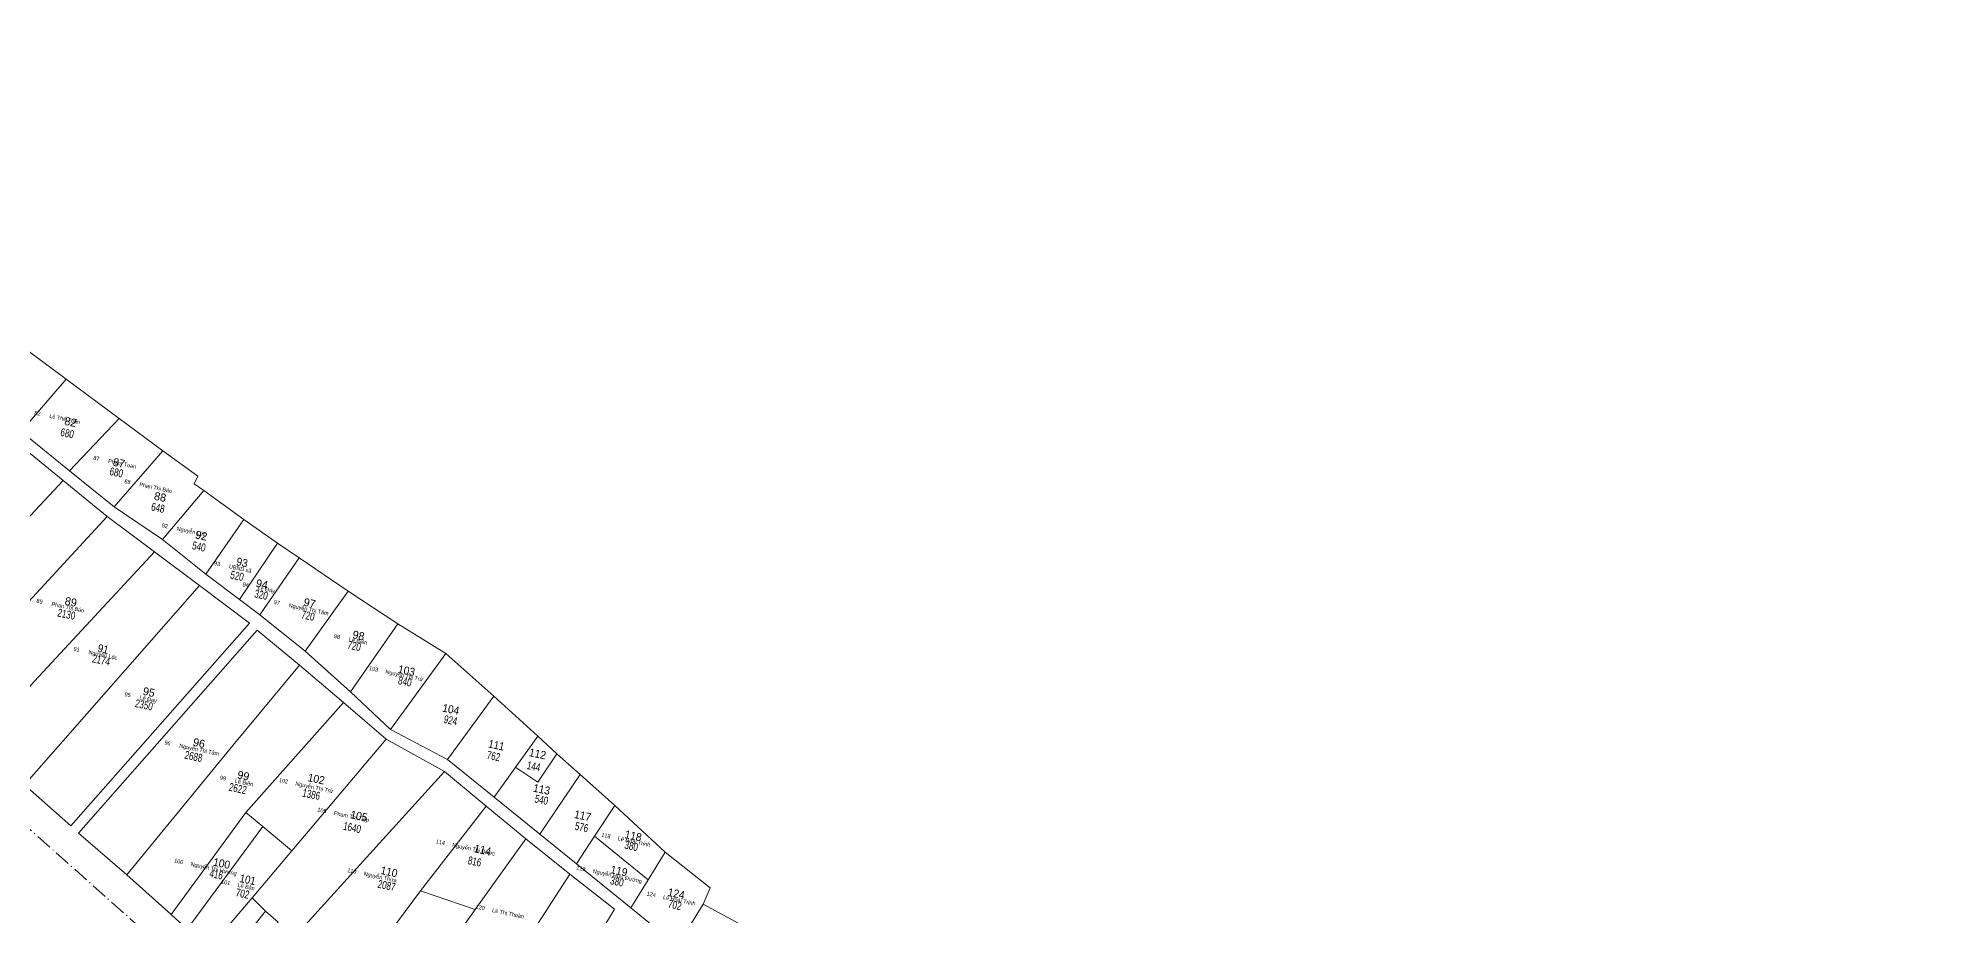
# Model space of a CAD drawing. Header units: metres. Extents: x 550827 to 552316, y 1839819 to 1841297.
# Drawn here: x 551512 to 552220, y 1840460 to 1840789 of the extents above; entities that cross this region are included whole.
import ezdxf
from ezdxf.enums import TextEntityAlignment as Align

# ---------------------------------------------------------------- set-up
doc = ezdxf.new("R2010")
doc.units = ezdxf.units.M
doc.header["$LTSCALE"] = 1.2
doc.linetypes.add('DOT_DASHED', pattern=[7.7, 5, -1.2, 0.3, -1.2])
for name, color, linetype, lineweight in [('10', 7, 'Continuous', 13), ('13', 7, 'Continuous', 13), ('22', 7, 'DOT_DASHED', 13)]:
    doc.layers.add(name, color=color, linetype=linetype, lineweight=lineweight)
doc.layers.add('2', color=7, linetype='Continuous')
doc.layers.add('48', color=7, linetype='Continuous')

msp = doc.modelspace()

# ---------------------------------------------------------------- linework, layer by layer
at = {"layer": '10'}
for p, q in [((551504.97, 1840674.44), (551522.9, 1840661.1)), ((551522.9, 1840661.1), (551542.76, 1840646.39)), ((551542.76, 1840646.39), (551559.18, 1840634.23)), ((551503.92, 1840637.69), (551521.78, 1840623.18)), ((551559.18, 1840634.23), (551540.97, 1840613.29)), ((551572.34, 1840624.77), (551559.18, 1840634.23)), ((551521.78, 1840623.18), (551457, 1840553.69)), ((551521.78, 1840623.18), (551538.3, 1840609.66)), ((551574.47, 1840619.43), (551559.04, 1840601.09)), ((551574.47, 1840619.43), (551589.56, 1840608.53)), ((551540.97, 1840613.29), (551559.04, 1840601.09)), ((551589.56, 1840608.53), (551575.26, 1840588.03)), ((551589.56, 1840608.53), (551602.1, 1840599.72)), ((551559.04, 1840601.09), (551575.26, 1840588.03)), ((551555.98, 1840596.4), (551572.92, 1840583.84)), ((551602.1, 1840599.72), (551587.87, 1840578.58)), ((551610.22, 1840594.15), (551595.47, 1840572.8)), ((551602.1, 1840599.72), (551610.22, 1840594.15)), ((551610.22, 1840594.15), (551628.67, 1840581.76)), ((551575.26, 1840588.03), (551587.87, 1840578.58)), ((551572.92, 1840583.84), (551507.35, 1840509.18)), ((551572.92, 1840583.84), (551591.69, 1840569.68)), ((551628.67, 1840581.76), (551612.46, 1840559.23)), ((551628.67, 1840581.76), (551647.3, 1840569.53)), ((551587.87, 1840578.58), (551595.47, 1840572.8)), ((551595.47, 1840572.8), (551612.46, 1840559.23)), ((551594.58, 1840567.15), (551527.59, 1840491.12)), ((551594.58, 1840567.15), (551610.4, 1840554.02)), ((551647.3, 1840569.53), (551629.51, 1840544.05)), ((551647.3, 1840569.53), (551665.19, 1840558.42)), ((551612.46, 1840559.23), (551629.51, 1840544.05)), ((551610.4, 1840554.02), (551626.89, 1840540.06)), ((551665.19, 1840558.42), (551683.21, 1840542.37)), ((551626.89, 1840540.06), (551590.29, 1840498.84)), ((551626.89, 1840540.06), (551642.82, 1840526.3)), ((551629.51, 1840544.05), (551644.55, 1840529.95)), ((551683.21, 1840542.37), (551699.7, 1840527.36)), ((551642.82, 1840526.3), (551607.47, 1840484.49)), ((551664.78, 1840514.14), (551642.82, 1840526.3)), ((551664.78, 1840514.14), (551608.72, 1840452.48)), ((551664.78, 1840514.14), (551680.41, 1840501.19)), ((551715.53, 1840513.07), (551728.58, 1840501.43)), ((551590.29, 1840498.84), (551562.27, 1840460.63)), ((551590.29, 1840498.84), (551596.69, 1840493.56)), ((551695.2, 1840489), (551680.41, 1840501.19)), ((551728.58, 1840501.43), (551747.5, 1840483.97)), ((551596.69, 1840493.56), (551568.24, 1840455.09)), ((551596.69, 1840493.56), (551607.47, 1840484.49)), ((551711.71, 1840475.75), (551695.2, 1840489)), ((551607.47, 1840484.49), (551592.62, 1840466.87)), ((551747.5, 1840483.97), (551764.32, 1840470.56)), ((551681.66, 1840429.4), (551711.71, 1840475.75)), ((551711.71, 1840475.75), (551728.47, 1840462.63)), ((551592.62, 1840466.87), (551576.29, 1840447.62)), ((551592.62, 1840466.87), (551597.6, 1840461.9)), ((551764.32, 1840470.56), (551761.75, 1840464.43)), ((551597.6, 1840461.9), (551581.98, 1840442.34)), ((551597.6, 1840461.9), (551602.43, 1840457.79)), ((551676.28, 1840462.46), (551660.93, 1840441)), ((551761.75, 1840464.43), (551752.11, 1840448.89)), ((551761.75, 1840464.43), (551781.32, 1840453.82))]:
    msp.add_line(p, q, dxfattribs=at)
for points in [[(551522.9, 1840661.1), (551506.03, 1840641.47), (551524.21, 1840626.8)], [(551542.76, 1840646.39), (551524.21, 1840626.8), (551540.97, 1840613.29)], [(551572.34, 1840624.77), (551570.92, 1840621.85), (551574.47, 1840619.43)], [(551472.91, 1840539.62), (551497, 1840564.98), (551538.3, 1840609.66), (551555.98, 1840596.4)], [(551555.98, 1840596.4), (551511.09, 1840548.01), (551490.02, 1840524.5)], [(551591.69, 1840569.68), (551524.68, 1840493.86), (551507.35, 1840509.18)], [(551610.4, 1840554.02), (551585.36, 1840523.89), (551545.72, 1840475.52)], [(551665.19, 1840558.42), (551644.55, 1840529.95), (551665.81, 1840518.72)], [(551683.21, 1840542.37), (551665.81, 1840518.72), (551683.32, 1840504.56)], [(551699.7, 1840527.36), (551683.32, 1840504.56), (551700.52, 1840490.72)], [(551699.7, 1840527.36), (551706.78, 1840520.78), (551715.53, 1840513.07)], [(551706.78, 1840520.78), (551699.76, 1840510.18), (551691.44, 1840515.69)], [(551715.53, 1840513.07), (551700.52, 1840490.72), (551714.21, 1840479.57)], [(551728.47, 1840462.63), (551701.71, 1840418.29), (551671.38, 1840370.63), (551653, 1840384.38), (551646.21, 1840389.46), (551632.11, 1840400.01), (551615.08, 1840414.77), (551655.68, 1840469.43), (551680.41, 1840501.19)], [(551728.58, 1840501.43), (551721.01, 1840489.92), (551714.21, 1840479.57), (551734.62, 1840463.17)], [(551602.43, 1840457.79), (551586.89, 1840438.41), (551581.98, 1840442.34), (551576.29, 1840447.62), (551568.24, 1840455.09), (551562.27, 1840460.63), (551545.72, 1840475.52), (551527.59, 1840491.12)], [(551695.2, 1840489), (551676.28, 1840462.46), (551655.68, 1840469.43)], [(551720.87, 1840490.03), (551721.01, 1840489.92), (551741.06, 1840473.57)], [(551747.5, 1840483.97), (551741.06, 1840473.57), (551734.62, 1840463.17), (551752.11, 1840448.89)]]:
    msp.add_lwpolyline(points, dxfattribs=at)
at = {"layer": '22'}
msp.add_lwpolyline([(552220.49, 1839926.36), (552156.99, 1839972.03), (552147.42, 1839981.32), (552133.06, 1839994.03), (552104.22, 1840019.57), (552096.71, 1840024.62), (552064.35, 1840052.78), (551991.81, 1840110.75), (551770.61, 1840281.2), (551671.9, 1840357.25), (551592.71, 1840418.27), (551492.07, 1840507.87), (551330.81, 1840648.34), (551172.96, 1840788.92)], dxfattribs=at)

# ---------------------------------------------------------------- texts
at = {"layer": '13'}
for s, p in [('82', (551524.274, 1840643.599)), ('87', (551542.409, 1840628.269)), ('88', (551557.869, 1840615.539)), ('92', (551573.274, 1840601.039)), ('94', (551595.994, 1840582.887)), ('89', (551524.389, 1840576.222)), ('97', (551613.899, 1840575.779)), ('98', (551632.209, 1840563.639)), ('95', (551553.634, 1840542.46)), ('96', (551572.434, 1840523.359)), ('99', (551589.029, 1840511.162))]:
    msp.add_text(s, height=3, rotation=348.032, dxfattribs=at).set_placement(p, align=Align.CENTER)
for s, width, p in [('93', 0.95, (551588.559, 1840590.995)), ('91', 0.9, (551536.504, 1840558.603)), ('103', 0.95, (551650.199, 1840550.502)), ('104', 0.95, (551666.819, 1840536.015)), ('111', 0.9, (551683.894, 1840522.59)), ('112', 0.95, (551699.319, 1840519.327)), ('102', 0.95, (551616.379, 1840509.927)), ('113', 0.95, (551700.849, 1840506.032)), ('105', 0.95, (551632.364, 1840496.056)), ('117', 0.95, (551716.234, 1840496.166)), ('118', 0.95, (551735.174, 1840488.606)), ('100', 0.95, (551580.919, 1840478.295)), ('114', 0.95, (551678.729, 1840483.315)), ('101', 0.9, (551590.674, 1840472.2)), ('110', 0.95, (551643.659, 1840475.175)), ('119', 0.95, (551729.834, 1840475.45)), ('124', 0.95, (551751.299, 1840466.985))]:
    msp.add_text(s, height=3, rotation=348.032, dxfattribs=dict(at, width=width)).set_placement(p, align=Align.CENTER)
at = {"layer": '2', "width": 0.75}
for s, p in [('680', (551525.468, 1840638.862)), ('680', (551543.898, 1840624.192)), ('648', (551559.478, 1840610.943)), ('540', (551574.858, 1840596.424)), ('520', (551589.148, 1840585.444)), ('320', (551598.168, 1840578.382)), ('2130', (551525.998, 1840570.902)), ('720', (551615.728, 1840570.554)), ('720', (551633.038, 1840559.204)), ('2174', (551539.028, 1840553.746)), ('840', (551652.068, 1840545.904)), ('2350', (551555.068, 1840536.97)), ('924', (551669.168, 1840531.37)), ('2688', (551573.638, 1840517.659)), ('762', (551685.268, 1840517.937)), ('144', (551700.308, 1840514.12)), ('2622', (551590.228, 1840505.633)), ('1386', (551617.778, 1840503.454)), ('540', (551703.238, 1840501.604)), ('1640', (551633.098, 1840491.012)), ('576', (551718.278, 1840491.348)), ('380', (551736.918, 1840484.292)), ('816', (551678.178, 1840478.511)), ('416', (551581.338, 1840473.671)), ('2087', (551646.008, 1840469.315)), ('380', (551731.548, 1840471.002)), ('702', (551591.198, 1840466.477)), ('702', (551753.228, 1840462.187))]:
    msp.add_text(s, height=3, rotation=348.032, dxfattribs=at).set_placement(p, align=Align.RIGHT)
at = {"layer": '48'}
for s, width, p in [('82      Lê Thế Tuấn     ', 0.9, (551530.749, 1840643.633)), ('87      Phạm Toan       ', 0.9, (551552.919, 1840626.727)), ('88      Phan Thị Báo    ', 0.9, (551564.699, 1840617.922)), ('92      Nguyễn Lộc      ', 0.9, (551578.379, 1840601.5)), ('93      UBND xã ', 0.9, (551592.789, 1840588.387)), ('94      Lê Đay  ', 0.95, (551602.139, 1840580.779)), ('89      Phan Thị Báo    ', 0.9, (551531.749, 1840573.182)), ('97      Nguyễn Thị Tâm  ', 0.9, (551622.249, 1840572.366)), ('91      Nguyễn Lộc      ', 0.9, (551545.299, 1840555.24)), ('98      Lê Biên ', 0.9, (551636.169, 1840561.457)), ('103     Nguyễn Thị Trử  ', 0.9, (551657.729, 1840547.634)), ('95      Lê Đay  ', 0.95, (551557.879, 1840539.639)), ('96      Nguyễn Thị Tâm  ', 0.9, (551581.239, 1840519.786)), ('99      Lê Biên ', 0.9, (551593.449, 1840508.457)), ('102     Nguyễn Thị Trử  ', 0.9, (551623.979, 1840505.754)), ('105     Phạm Thị Tiếp   ', 0.9, (551637.929, 1840494.798)), ('114     Nguyễn Thị Được ', 0.9, (551684.109, 1840482.5)), ('118     Lê Hoài Trịnh   ', 0.9, (551743.369, 1840485.559)), ('100     Nguyển Thị Hương        ', 0.9, (551591.179, 1840474.243)), ('110     Nguyễn Thừa     ', 0.9, (551649.479, 1840472.007)), ('119     Nguyễn Hữu Đường        ', 0.9, (551743.049, 1840471.347)), ('101     Lê Bản  ', 0.9, (551594.579, 1840469.406)), ('124     Lê Hoài Trịnh   ', 0.9, (551760.339, 1840463.569)), ('120     Lê Thị Thoàn    ', 0.9, (551696.579, 1840458.567))]:
    msp.add_text(s, height=1.5, rotation=348.032, dxfattribs=dict(at, width=width)).set_placement(p, align=Align.RIGHT)

doc.saveas('drawing.dxf')
